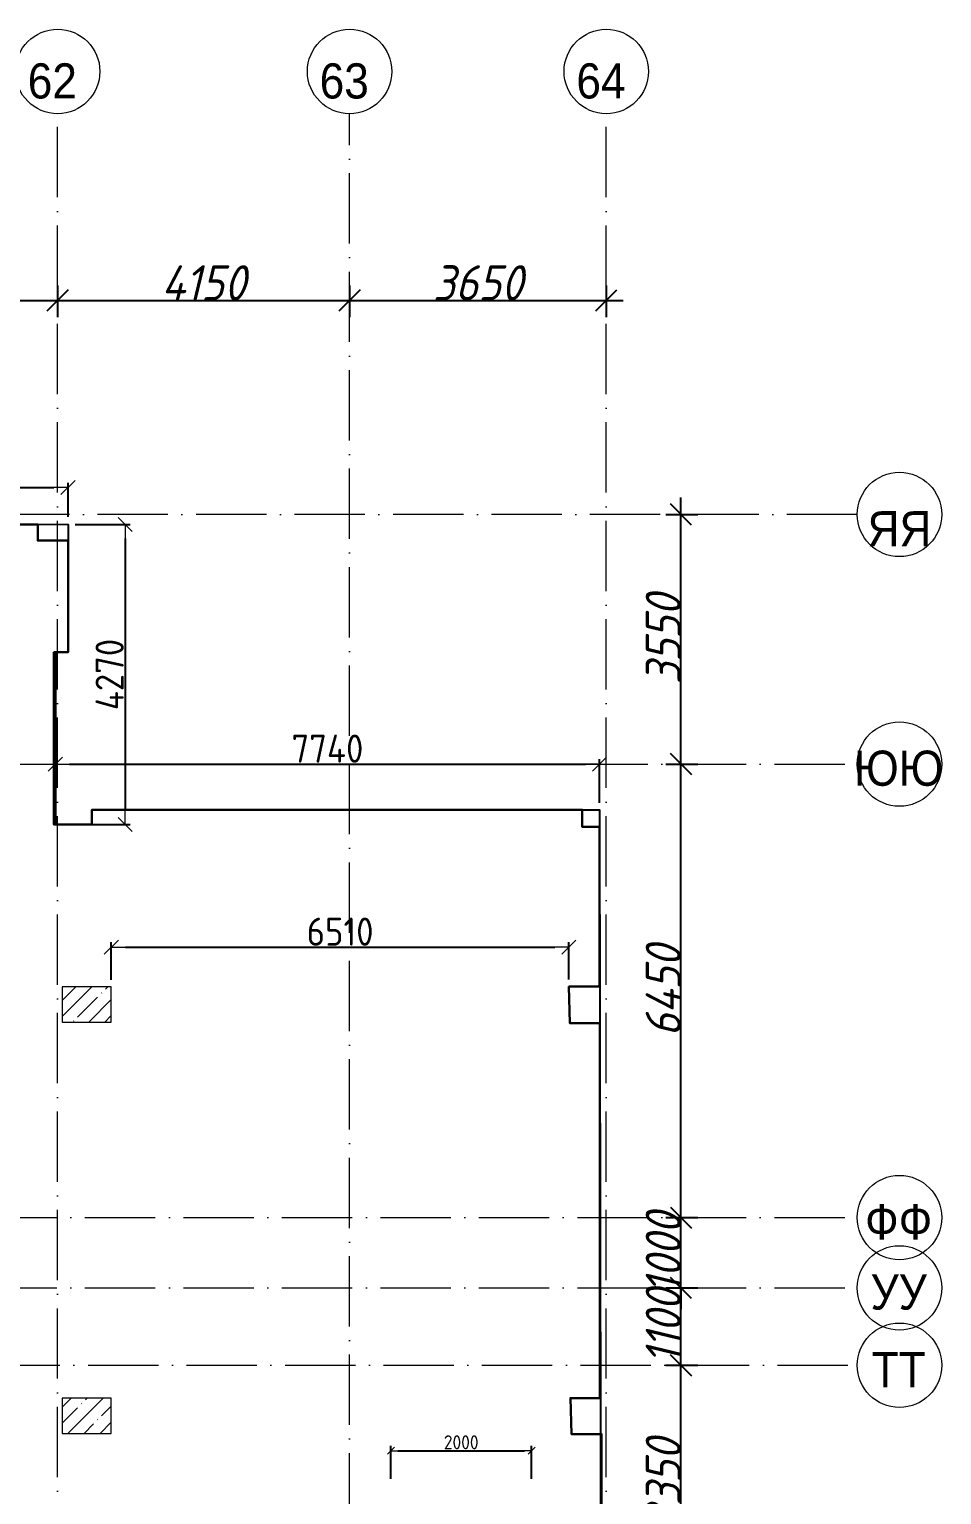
# Model space of a CAD drawing. Header units: millimetres. Extents: x -537608 to 253996, y -217170 to 186033.
# Drawn here: x 36288 to 49259, y 106565 to 127406 of the extents above; entities that cross this region are included whole.
import ezdxf

# ---------------------------------------------------------------- set-up
doc = ezdxf.new("R2010")
doc.units = ezdxf.units.MM
doc.linetypes.add('50_200_ШТРИХ_1Т_ш5_п1_п1_', pattern=[1400, 1000, -200, 0, -200])
for name, color, linetype, lineweight in [('A-ANNO-DIMS', 7, 'Continuous', 9), ('S-COLS-1', 7, 'Continuous', 5), ('Размеры', 7, 'Continuous', 15)]:
    doc.layers.add(name, color=color, linetype=linetype, lineweight=lineweight)
for name, color, linetype, lineweight, true_color in [('Оси-1', 7, 'Continuous', 20, 0xaaaaaa), ('Оси-2', 7, 'Continuous', 9, 0xaaaaaa), ('Оси-3', 7, '50_200_ШТРИХ_1Т_ш5_п1_п1_', 9, 0xaaaaaa)]:
    doc.layers.add(name, color=color, linetype=linetype, lineweight=lineweight, true_color=true_color)
doc.styles.add('Arial', font='arial.ttf', dxfattribs={"width": 0.9, "height": 499.9999999999995})
doc.styles.add('ISOCPEUR_I_1', font='isocpeui.ttf', dxfattribs={"width": 0.9, "height": 499.9999999999999})
doc.styles.add('СПДС', font='isocpeur.ttf', dxfattribs={"width": 0.9})
doc.dimstyles.new('ISO-2_5_0_9К_БОЛЬШОЙ', dxfattribs={"dimscale": 304.8, "dimtxt": 497.9905879051576, "dimasz": 0.9842519685039369, "dimexe": 0.7874015748031495, "dimexo": 0, "dimgap": 0, "dimtad": 1, "dimdec": 0, "dimzin": 0, "dimdsep": 46, "dimtxsty": 'ISOCPEUR_I_1', "dimblk1": 'OBLIQUE', "dimblk2": 'OBLIQUE', "dimsah": 1, "dimcen": 0.09, "dimdle": 0.7874015748031495, "dimazin": 0, "dimtfac": 1, "dimtdec": 4, "dimtix": 1, "dimtmove": 0, "dimatfit": 3, "dimfxl": 1, "dimtvp": 1, "dimtolj": 1, "dimtzin": 0, "dimarcsym": 2})
doc.dimstyles.new('Больше Размера А3', dxfattribs={"dimtxt": 400, "dimasz": 200, "dimexe": 70, "dimexo": 100, "dimgap": 20, "dimtad": 1, "dimdec": 0, "dimrnd": 10, "dimzin": 0, "dimdsep": 46, "dimtxsty": 'СПДС', "dimblk": 'ARROWHEAD_6', "dimcen": 1, "dimclrd": 256, "dimclre": 256, "dimclrt": 256, "dimazin": 0, "dimtfac": 1, "dimtdec": 0, "dimtmove": 2, "dimatfit": 3, "dimfxl": 1, "dimtolj": 1, "dimtzin": 0, "dimarcsym": 0})
doc.dimstyles.new('Размера А3', dxfattribs={"dimtxt": 200, "dimasz": 100, "dimexe": 70, "dimexo": 100, "dimgap": 20, "dimtad": 1, "dimdec": 0, "dimrnd": 10, "dimzin": 0, "dimdsep": 46, "dimtxsty": 'СПДС', "dimblk": 'ARROWHEAD_6', "dimcen": 1, "dimclrd": 256, "dimclre": 256, "dimclrt": 256, "dimazin": 0, "dimtfac": 1, "dimtdec": 0, "dimtmove": 2, "dimatfit": 3, "dimfxl": 1, "dimtolj": 1, "dimtzin": 0, "dimarcsym": 0})

# ---------------------------------------------------------------- blocks, each defined once
blk = doc.blocks.new('BSC_Колонна _Прямоугольная - 500х700-V242-АИ_План этажа_Стены_3')
at = {"layer": 'S-COLS-1'}
h = blk.add_hatch(dxfattribs=at)
h.set_pattern_fill('FP_170', color=256, style=0, pattern_type=2)
h.set_pattern_definition([(315, (-73481.042, 93900), (228.0985054751565, 228.0985054751565), []), (315, (-73481.042, 93671.901), (228.0985054751565, 228.0985054751565), [403.225, -80.645, 6.706, -73.939])])
h.paths.add_polyline_path([(-249.9999999999172, 349.9999999998858), (-249.9999999999085, -350.0000000000937), (250.0000000000904, -350.0000000000937), (250.0000000000904, 349.9999999998858), (86.1012026096646, 349.9999999998858)])
for p, q in [((250.0000000000001, 349.9999999999999), (-250.0000000000001, 349.9999999999992)), ((-250.0000000000001, 349.9999999999992), (-249.9999999999954, -350)), ((249.9999999999998, -349.9999999999919), (250.0000000000001, 350)), ((-249.9999999999954, -350), (249.9999999999998, -349.9999999999919))]:
    blk.add_line(p, q, dxfattribs=at)
blk = doc.blocks.new('BSC_Колонна _Прямоугольная - 500х700-V245-АИ_План этажа_Стены_3')
at = {"layer": 'S-COLS-1'}
h = blk.add_hatch(dxfattribs=at)
h.set_pattern_fill('FP_173', color=256, style=0, pattern_type=2)
h.set_pattern_definition([(315, (-79331.042, 93900), (228.0985054751565, 228.0985054751565), []), (315, (-79331.042, 93671.901), (228.0985054751565, 228.0985054751565), [403.225, -80.645, 6.706, -73.939])])
h.paths.add_polyline_path([(-249.9999999999258, 349.9999999999031), (-249.9999999999215, -350.0000000000763), (250.0000000000731, -350.0000000000763), (250.0000000000731, 349.9999999999031), (-100.7337002003514, 349.9999999999031)])
for p, q in [((250.0000000000001, 349.9999999999999), (-250.0000000000001, 349.9999999999992)), ((-250.0000000000001, 349.9999999999992), (-249.9999999999954, -350)), ((249.9999999999998, -349.9999999999919), (250.0000000000001, 350)), ((-249.9999999999954, -350), (249.9999999999998, -349.9999999999919))]:
    blk.add_line(p, q, dxfattribs=at)
blk = doc.blocks.new('Ось сетки - Круг_Ø6_00__ISO-2_5_0_9K_-17386508-АИ_План этажа_Стены_3')
at = {"layer": 'Оси-1'}
blk.add_circle((0, 0), 3.000000000000003, dxfattribs=at)
blk = doc.blocks.new('_Oblique')
at = {"color": 0, "linetype": 'ByBlock', "lineweight": -2}
blk.add_line((-0.5, -0.5), (0.5, 0.5), dxfattribs=at)
blk = doc.blocks.new('*D36')
at = {"layer": 'A-ANNO-DIMS', "color": 0, "lineweight": -2, "transparency": 16777216}
for p, q in [((45551.1980883972, 104815.8139574397), (45551.1980883972, 108645.8139574397)), ((45339.06605404013, 108405.8139574397), (45791.1980883972, 108405.8139574397)), ((45339.06605404013, 105055.8139574397), (45791.1980883972, 105055.8139574397))]:
    blk.add_line(p, q, dxfattribs=at)
at = {"layer": 'Defpoints', "color": 0, "transparency": 16777216}
for p in [(45339.06605404013, 108405.8139574397), (45551.1980883972, 108405.8139574397), (45339.06605404013, 105055.8139574397)]:
    blk.add_point(p, dxfattribs=at)
at = {"layer": 'A-ANNO-DIMS', "color": 0, "lineweight": -2, "transparency": 16777216, "xscale": 300, "yscale": 300, "zscale": 300}
for p, rotation in [((45551.1980883972, 108405.8139574397), 90), ((45551.1980883972, 105055.8139574397), 270)]:
    blk.add_blockref('_Oblique', p, dxfattribs=dict(at, rotation=rotation))
at = {"layer": 'A-ANNO-DIMS', "color": 0, "transparency": 16777216, "insert": (45301.19808839722, 106730.8139574397), "char_height": 499.9999999999999, "width": 1516.95594469571, "attachment_point": 5, "rotation": 90, "style": 'ISOCPEUR_I_1'}
blk.add_mtext('\\A1;3350', dxfattribs=at)
blk = doc.blocks.new('*D37')
at = {"layer": 'A-ANNO-DIMS', "color": 0, "lineweight": -2, "transparency": 16777216}
for p, q in [((45551.1980883972, 108165.8139574397), (45551.1980883972, 109745.8139574397)), ((45339.06605404001, 109505.8139574397), (45791.1980883972, 109505.8139574397)), ((45339.06605404013, 108405.8139574397), (45791.1980883972, 108405.8139574397))]:
    blk.add_line(p, q, dxfattribs=at)
at = {"layer": 'Defpoints', "color": 0, "transparency": 16777216}
for p in [(45339.06605404001, 109505.8139574397), (45551.1980883972, 109505.8139574397), (45339.06605404013, 108405.8139574397)]:
    blk.add_point(p, dxfattribs=at)
at = {"layer": 'A-ANNO-DIMS', "color": 0, "lineweight": -2, "transparency": 16777216, "xscale": 300, "yscale": 300, "zscale": 300}
for p, rotation in [((45551.1980883972, 109505.8139574397), 90), ((45551.1980883972, 108405.8139574397), 270)]:
    blk.add_blockref('_Oblique', p, dxfattribs=dict(at, rotation=rotation))
at = {"layer": 'A-ANNO-DIMS', "color": 0, "transparency": 16777216, "insert": (45301.19808839722, 108955.8139574397), "char_height": 499.9999999999999, "width": 1287.11413489333, "attachment_point": 5, "rotation": 90, "style": 'ISOCPEUR_I_1'}
blk.add_mtext('\\A1;1100', dxfattribs=at)
blk = doc.blocks.new('*D38')
at = {"layer": 'A-ANNO-DIMS', "color": 0, "lineweight": -2, "transparency": 16777216}
for p, q in [((45551.1980883972, 110505.8139574397), (45551.1980883972, 110805.8139574397)), ((45339.06605404001, 110505.8139574397), (45791.1980883972, 110505.8139574397)), ((45551.1980883972, 109505.8139574397), (45551.1980883972, 110505.8139574397)), ((45339.06605404001, 109505.8139574397), (45791.1980883972, 109505.8139574397)), ((45551.1980883972, 109505.8139574397), (45551.1980883972, 109205.8139574397))]:
    blk.add_line(p, q, dxfattribs=at)
at = {"layer": 'Defpoints', "color": 0, "transparency": 16777216}
for p in [(45339.06605404001, 110505.8139574397), (45551.1980883972, 110505.8139574397), (45339.06605404001, 109505.8139574397)]:
    blk.add_point(p, dxfattribs=at)
at = {"layer": 'A-ANNO-DIMS', "color": 0, "lineweight": -2, "transparency": 16777216, "xscale": 300, "yscale": 300, "zscale": 300}
for p, rotation in [((45551.1980883972, 110505.8139574397), 270), ((45551.1980883972, 109505.8139574397), 90)]:
    blk.add_blockref('_Oblique', p, dxfattribs=dict(at, rotation=rotation))
at = {"layer": 'A-ANNO-DIMS', "color": 0, "transparency": 16777216, "insert": (45301.19808839722, 110005.8139574397), "char_height": 499.9999999999999, "width": 1402.03503979452, "attachment_point": 5, "rotation": 90, "style": 'ISOCPEUR_I_1'}
blk.add_mtext('\\A1;1000', dxfattribs=at)
blk = doc.blocks.new('*D39')
at = {"layer": 'A-ANNO-DIMS', "color": 0, "lineweight": -2, "transparency": 16777216}
for p, q in [((45551.19808839721, 110265.8139574397), (45551.1980883972, 117195.4664726871)), ((45339.06605404013, 116955.4664726871), (45791.1980883972, 116955.4664726871)), ((45339.06605404001, 110505.8139574397), (45791.19808839721, 110505.8139574397))]:
    blk.add_line(p, q, dxfattribs=at)
at = {"layer": 'Defpoints', "color": 0, "transparency": 16777216}
for p in [(45339.06605404013, 116955.4664726871), (45551.1980883972, 116955.4664726871), (45339.06605404001, 110505.8139574397)]:
    blk.add_point(p, dxfattribs=at)
at = {"layer": 'A-ANNO-DIMS', "color": 0, "lineweight": -2, "transparency": 16777216, "xscale": 300, "yscale": 300, "zscale": 300}
for p, rotation in [((45551.1980883972, 116955.4664726871), 90), ((45551.19808839721, 110505.8139574397), 270)]:
    blk.add_blockref('_Oblique', p, dxfattribs=dict(at, rotation=rotation))
at = {"layer": 'A-ANNO-DIMS', "color": 0, "transparency": 16777216, "insert": (45301.19808839723, 113730.6402150633), "char_height": 499.9999999999999, "width": 1562.924306656187, "attachment_point": 5, "rotation": 90, "style": 'ISOCPEUR_I_1'}
blk.add_mtext('\\A1;6450', dxfattribs=at)
blk = doc.blocks.new('*D40')
at = {"layer": 'A-ANNO-DIMS', "color": 0, "lineweight": -2, "transparency": 16777216}
for p, q in [((45551.1980883972, 116715.4664726871), (45551.1980883972, 120745.8139574399)), ((45339.06605404013, 120505.8139574399), (45791.1980883972, 120505.8139574399)), ((45339.06605404013, 116955.4664726871), (45791.1980883972, 116955.4664726871))]:
    blk.add_line(p, q, dxfattribs=at)
at = {"layer": 'Defpoints', "color": 0, "transparency": 16777216}
for p in [(45339.06605404013, 120505.8139574399), (45551.1980883972, 120505.8139574399), (45339.06605404013, 116955.4664726871)]:
    blk.add_point(p, dxfattribs=at)
at = {"layer": 'A-ANNO-DIMS', "color": 0, "lineweight": -2, "transparency": 16777216, "xscale": 300, "yscale": 300, "zscale": 300}
for p, rotation in [((45551.1980883972, 120505.8139574399), 90), ((45551.1980883972, 116955.4664726871), 270)]:
    blk.add_blockref('_Oblique', p, dxfattribs=dict(at, rotation=rotation))
at = {"layer": 'A-ANNO-DIMS', "color": 0, "transparency": 16777216, "insert": (45301.19808839723, 118730.6402150634), "char_height": 499.9999999999999, "width": 1516.95594469571, "attachment_point": 5, "rotation": 90, "style": 'ISOCPEUR_I_1'}
blk.add_mtext('\\A1;3550', dxfattribs=at)
blk = doc.blocks.new('*D43')
at = {"layer": 'A-ANNO-DIMS', "color": 0, "lineweight": -2, "transparency": 16777216}
for p, q in [((32440.76629245923, 123762.212822521), (32440.76629245923, 123310.0807881652)), ((36690.76629245958, 123762.212822521), (36690.76629245958, 123310.0807881652)), ((32200.76629245923, 123550.0807881652), (36930.76629245958, 123550.0807881652))]:
    blk.add_line(p, q, dxfattribs=at)
at = {"layer": 'Defpoints', "color": 0, "transparency": 16777216}
for p in [(32440.76629245923, 123762.212822521), (36690.76629245958, 123762.212822521), (36690.76629245958, 123550.0807881652)]:
    blk.add_point(p, dxfattribs=at)
at = {"layer": 'A-ANNO-DIMS', "color": 0, "lineweight": -2, "transparency": 16777216, "xscale": 300, "yscale": 300, "zscale": 300, "rotation": 180}
blk.add_blockref('_Oblique', (32440.76629245923, 123550.0807881652), dxfattribs=at)
at = {"layer": 'A-ANNO-DIMS', "color": 0, "lineweight": -2, "transparency": 16777216, "xscale": 300, "yscale": 300, "zscale": 300}
blk.add_blockref('_Oblique', (36690.76629245958, 123550.0807881652), dxfattribs=at)
at = {"layer": 'A-ANNO-DIMS', "color": 0, "transparency": 16777216, "insert": (34565.7662924594, 123800.0807881652), "char_height": 499.9999999999999, "width": 1562.924306656187, "attachment_point": 5, "style": 'ISOCPEUR_I_1'}
blk.add_mtext('\\A1;4250', dxfattribs=at)
blk = doc.blocks.new('*D44')
at = {"layer": 'A-ANNO-DIMS', "color": 0, "lineweight": -2, "transparency": 16777216}
for p, q in [((36690.76629245958, 123762.212822521), (36690.76629245958, 123310.0807881652)), ((40840.76629245958, 123762.212822521), (40840.76629245958, 123310.0807881652)), ((36450.76629245958, 123550.0807881652), (41080.76629245958, 123550.0807881652))]:
    blk.add_line(p, q, dxfattribs=at)
at = {"layer": 'Defpoints', "color": 0, "transparency": 16777216}
for p in [(36690.76629245958, 123762.212822521), (40840.76629245958, 123762.212822521), (40840.76629245958, 123550.0807881652)]:
    blk.add_point(p, dxfattribs=at)
at = {"layer": 'A-ANNO-DIMS', "color": 0, "lineweight": -2, "transparency": 16777216, "xscale": 300, "yscale": 300, "zscale": 300, "rotation": 180}
blk.add_blockref('_Oblique', (36690.76629245958, 123550.0807881652), dxfattribs=at)
at = {"layer": 'A-ANNO-DIMS', "color": 0, "lineweight": -2, "transparency": 16777216, "xscale": 300, "yscale": 300, "zscale": 300}
blk.add_blockref('_Oblique', (40840.76629245958, 123550.0807881652), dxfattribs=at)
at = {"layer": 'A-ANNO-DIMS', "color": 0, "transparency": 16777216, "insert": (38765.76629245958, 123800.0807881652), "char_height": 499.9999999999999, "width": 1448.003401754997, "attachment_point": 5, "style": 'ISOCPEUR_I_1'}
blk.add_mtext('\\A1;4150', dxfattribs=at)
blk = doc.blocks.new('*D45')
at = {"layer": 'A-ANNO-DIMS', "color": 0, "lineweight": -2, "transparency": 16777216}
for p, q in [((40840.76629245958, 123762.212822521), (40840.76629245958, 123310.0807881652)), ((44490.76629245958, 123762.212822521), (44490.76629245958, 123310.0807881652)), ((40600.76629245958, 123550.0807881652), (44730.76629245958, 123550.0807881652))]:
    blk.add_line(p, q, dxfattribs=at)
at = {"layer": 'Defpoints', "color": 0, "transparency": 16777216}
for p in [(40840.76629245958, 123762.212822521), (44490.76629245958, 123762.212822521), (44490.76629245958, 123550.0807881652)]:
    blk.add_point(p, dxfattribs=at)
at = {"layer": 'A-ANNO-DIMS', "color": 0, "lineweight": -2, "transparency": 16777216, "xscale": 300, "yscale": 300, "zscale": 300, "rotation": 180}
blk.add_blockref('_Oblique', (40840.76629245958, 123550.0807881652), dxfattribs=at)
at = {"layer": 'A-ANNO-DIMS', "color": 0, "lineweight": -2, "transparency": 16777216, "xscale": 300, "yscale": 300, "zscale": 300}
blk.add_blockref('_Oblique', (44490.76629245958, 123550.0807881652), dxfattribs=at)
at = {"layer": 'A-ANNO-DIMS', "color": 0, "transparency": 16777216, "insert": (42665.76629245958, 123800.0807881652), "char_height": 499.9999999999999, "width": 1516.95594469571, "attachment_point": 5, "style": 'ISOCPEUR_I_1'}
blk.add_mtext('\\A1;3650', dxfattribs=at)
blk = doc.blocks.new('ARROWHEAD_6')
at = {"color": 0, "linetype": 'Continuous'}
for p, q in [((0, 0), (-1, 0)), ((-0.5, -0.5), (0.5, 0.5))]:
    blk.add_line(p, q, dxfattribs=at)
blk = doc.blocks.new('*D96')
at = {"layer": 'Defpoints', "color": 0, "transparency": 16777216}
for p in [(36837.81956827368, 120888.0208902986), (26833.81956827368, 120370.3618791632), (36837.81956827368, 120370.3618791632)]:
    blk.add_point(p, dxfattribs=at)
at = {"layer": 'Размеры', "lineweight": -2, "transparency": 16777216}
for p, q in [((26833.81956827368, 120470.3618791632), (26833.81956827368, 120958.0208902986)), ((27033.81956827368, 120888.0208902986), (36637.81956827368, 120888.0208902986)), ((36837.81956827368, 120470.3618791632), (36837.81956827368, 120958.0208902986))]:
    blk.add_line(p, q, dxfattribs=at)
at = {"layer": 'Размеры', "lineweight": -2, "transparency": 16777216, "xscale": 200, "yscale": 200, "zscale": 200, "rotation": 180}
blk.add_blockref('ARROWHEAD_6', (26833.81956827368, 120888.0208902986), dxfattribs=at)
at = {"layer": 'Размеры', "lineweight": -2, "transparency": 16777216, "xscale": 200, "yscale": 200, "zscale": 200}
blk.add_blockref('ARROWHEAD_6', (36837.81956827368, 120888.0208902986), dxfattribs=at)
at = {"layer": 'Размеры', "transparency": 16777216, "insert": (31835.81956827368, 121108.0208902986), "char_height": 400, "attachment_point": 5, "style": 'СПДС'}
blk.add_mtext('\\A1;10000', dxfattribs=at)
blk = doc.blocks.new('*D97')
at = {"layer": 'Defpoints', "color": 0, "transparency": 16777216}
for p in [(36837.8195682737, 120363.3744515041), (36907.8195682737, 116096.3744515041), (37649.63520075979, 116096.3744515041)]:
    blk.add_point(p, dxfattribs=at)
at = {"layer": 'Размеры', "lineweight": -2, "transparency": 16777216}
for p, q in [((36937.8195682737, 120363.3744515041), (37719.63520075979, 120363.3744515041)), ((37649.63520075979, 120163.3744515041), (37649.63520075979, 116296.3744515041)), ((37007.8195682737, 116096.3744515041), (37719.63520075979, 116096.3744515041))]:
    blk.add_line(p, q, dxfattribs=at)
at = {"layer": 'Размеры', "lineweight": -2, "transparency": 16777216, "xscale": 200, "yscale": 200, "zscale": 200}
for p, rotation in [((37649.63520075979, 120363.3744515041), 90), ((37649.63520075979, 116096.3744515041), 270)]:
    blk.add_blockref('ARROWHEAD_6', p, dxfattribs=dict(at, rotation=rotation))
at = {"layer": 'Размеры', "transparency": 16777216, "insert": (37429.63520075982, 118229.8744515041), "char_height": 400, "attachment_point": 5, "rotation": 90, "style": 'СПДС'}
blk.add_mtext('\\A1;4270', dxfattribs=at)
blk = doc.blocks.new('*D98')
at = {"layer": 'Defpoints', "color": 0, "transparency": 16777216}
for p in [(44394.81956827368, 116955.466472687), (44394.81956827368, 116306.374451504), (36657.81956827368, 116096.3744515041)]:
    blk.add_point(p, dxfattribs=at)
at = {"layer": 'Размеры', "lineweight": -2, "transparency": 16777216}
for p, q in [((36657.81956827368, 116196.3744515041), (36657.81956827368, 117025.466472687)), ((36857.81956827368, 116955.466472687), (44194.81956827368, 116955.466472687)), ((44394.81956827368, 116406.374451504), (44394.81956827368, 117025.466472687))]:
    blk.add_line(p, q, dxfattribs=at)
at = {"layer": 'Размеры', "lineweight": -2, "transparency": 16777216, "xscale": 200, "yscale": 200, "zscale": 200, "rotation": 180}
blk.add_blockref('ARROWHEAD_6', (36657.81956827368, 116955.466472687), dxfattribs=at)
at = {"layer": 'Размеры', "lineweight": -2, "transparency": 16777216, "xscale": 200, "yscale": 200, "zscale": 200}
blk.add_blockref('ARROWHEAD_6', (44394.81956827368, 116955.466472687), dxfattribs=at)
at = {"layer": 'Размеры', "transparency": 16777216, "insert": (40526.31956827368, 117175.466472687), "char_height": 400, "attachment_point": 5, "style": 'СПДС'}
blk.add_mtext('\\A1;7740', dxfattribs=at)
blk = doc.blocks.new('*D117')
at = {"layer": 'Defpoints', "color": 0, "transparency": 16777216}
for p in [(43959.81956827368, 114352.7443292418), (43959.81956827368, 113790.4428145302), (37453.58089728974, 113787.8289584352)]:
    blk.add_point(p, dxfattribs=at)
at = {"layer": 'Размеры', "lineweight": -2, "transparency": 16777216}
for p, q in [((37453.58089728974, 113887.8289584352), (37453.58089728974, 114422.7443292418)), ((43959.81956827368, 113890.4428145302), (43959.81956827368, 114422.7443292418)), ((37653.58089728974, 114352.7443292418), (43759.81956827368, 114352.7443292418))]:
    blk.add_line(p, q, dxfattribs=at)
at = {"layer": 'Размеры', "lineweight": -2, "transparency": 16777216, "xscale": 200, "yscale": 200, "zscale": 200, "rotation": 180}
blk.add_blockref('ARROWHEAD_6', (37453.58089728974, 114352.7443292418), dxfattribs=at)
at = {"layer": 'Размеры', "lineweight": -2, "transparency": 16777216, "xscale": 200, "yscale": 200, "zscale": 200}
blk.add_blockref('ARROWHEAD_6', (43959.81956827368, 114352.7443292418), dxfattribs=at)
at = {"layer": 'Размеры', "transparency": 16777216, "insert": (40706.70023278172, 114572.7443292418), "char_height": 400, "attachment_point": 5, "style": 'СПДС'}
blk.add_mtext('\\A1;6510', dxfattribs=at)
blk = doc.blocks.new('*D131')
at = {"layer": 'Defpoints', "color": 0, "transparency": 16777216}
for p in [(43427.90147725266, 107190.5410034146), (41427.90147725266, 106690.4428145229), (43427.90147725266, 106690.4428145229)]:
    blk.add_point(p, dxfattribs=at)
at = {"layer": 'Размеры', "lineweight": -2, "transparency": 16777216}
for p, q in [((41427.90147725266, 106790.4428145229), (41427.90147725266, 107260.5410034146)), ((41527.90147725266, 107190.5410034146), (43327.90147725266, 107190.5410034146)), ((43427.90147725266, 106790.4428145229), (43427.90147725266, 107260.5410034146))]:
    blk.add_line(p, q, dxfattribs=at)
at = {"layer": 'Размеры', "lineweight": -2, "transparency": 16777216, "xscale": 100, "yscale": 100, "zscale": 100, "rotation": 180}
blk.add_blockref('ARROWHEAD_6', (41427.90147725266, 107190.5410034146), dxfattribs=at)
at = {"layer": 'Размеры', "lineweight": -2, "transparency": 16777216, "xscale": 100, "yscale": 100, "zscale": 100}
blk.add_blockref('ARROWHEAD_6', (43427.90147725266, 107190.5410034146), dxfattribs=at)
at = {"layer": 'Размеры', "transparency": 16777216, "insert": (42427.90147725266, 107310.5410034146), "char_height": 200, "attachment_point": 5, "style": 'СПДС'}
blk.add_mtext('\\A1;2000', dxfattribs=at)
blk = doc.blocks.new('osi')
at = {"layer": 'Оси-3'}
for p, q in [((36690.76629245946, 83013.92190330967), (36690.76629245958, 126205.727221388)), ((40840.76629245946, 82355.81395743976), (40840.76629245958, 126205.727221388)), ((44490.76629245946, 83013.92190330967), (44490.76629245958, 126205.727221388)), ((48058.72818769132, 120505.8139574398), (6276.785662427095, 120505.8139574399)), ((6276.785662427095, 116955.4664726871), (48058.72818769132, 116955.466472687)), ((6276.785662427095, 110505.8139574398), (48058.72818769132, 110505.8139574396)), ((6276.785662427095, 109505.8139574398), (48058.72818769132, 109505.8139574396)), ((25922.01488373069, 108405.8139574397), (48058.72818769132, 108405.8139574396))]:
    blk.add_line(p, q, dxfattribs=at)
at = {"layer": 'Оси-1', "xscale": 199.9999999999999, "yscale": 199.9999999999999, "zscale": 199.9999999999999}
for p in [(36690.76629245946, 126805.727221388), (40840.76629245946, 126805.727221388), (44490.76629245946, 126805.727221388), (44490.76629245946, 126805.727221388)]:
    blk.add_blockref('Ось сетки - Круг_Ø6_00__ISO-2_5_0_9K_-17386508-АИ_План этажа_Стены_3', p, dxfattribs=at)
for p, rotation in [((48658.7281876912, 120505.8139574398), 89.9999999999998), ((48658.7281876912, 116955.4664726869), 269.9999999999995), ((48658.7281876912, 110505.8139574396), 269.9999999999995), ((48658.7281876912, 109505.8139574396), 269.9999999999995), ((48658.7281876912, 108405.8139574396), 269.9999999999995)]:
    blk.add_blockref('Ось сетки - Круг_Ø6_00__ISO-2_5_0_9K_-17386508-АИ_План этажа_Стены_3', p, dxfattribs=dict(at, rotation=rotation))
at = {"layer": 'Оси-2', "char_height": 499.9999999999995, "attachment_point": 5, "line_spacing_factor": 0.9364389825664476, "style": 'Arial'}
for s, insert, width in [('\\pxqc,t4.572,9.144,13.716,18.288,22.86,27.432,32.004,36.576,41.148,45.72,50.292,54.864,59.436,64.008,68.58,73.152,77.724,82.296,86.868,91.44,96.012,100.584,105.156,109.728,114.3,118.872,123.444,128.016,132.588,137.16,141.732,146.304;{62}', (36614.8096534256, 126668.2446645669), 701.9999999999993), ('\\pxqc,t4.572,9.144,13.716,18.288,22.86,27.432,32.004,36.576,41.148,45.72,50.292,54.864,59.436,64.008,68.58,73.152,77.724,82.296,86.868,91.44,96.012,100.584,105.156,109.728,114.3,118.872,123.444,128.016,132.588,137.16,141.732,146.304;{63}', (40764.8096534256, 126668.2446645669), 701.9999999999993), ('\\pxqc,t4.572,9.144,13.716,18.288,22.86,27.432,32.004,36.576,41.148,45.72,50.292,54.864,59.436,64.008,68.58,73.152,77.724,82.296,86.868,91.44,96.012,100.584,105.156,109.728,114.3,118.872,123.444,128.016,132.588,137.16,141.732,146.304;{64}', (44414.80965342555, 126668.2446645669), 701.9999999999993), ('\\pxqc,t4.572,9.144,13.716,18.288,22.86,27.432,32.004,36.576,41.148,45.72,50.292,54.864,59.436,64.008,68.58,73.152,77.724,82.296,86.868,91.44,96.012,100.584,105.156,109.728,114.3,118.872,123.444,128.016,132.588,137.16,141.732,146.304;{64}', (44414.8096534256, 126668.2446645669), 701.9999999999993), ('\\pxqc,t4.572,9.144,13.716,18.288,22.86,27.432,32.004,36.576,41.148,45.72,50.292,54.864,59.436,64.008,68.58,73.152,77.724,82.296,86.868,91.44,96.012,100.584,105.156,109.728,114.3,118.872,123.444,128.016,132.588,137.16,141.732,146.304;{ЯЯ}', (48658.48722350645, 120302.9337973999), 916.1999999999991), ('\\pxqc,t4.572,9.144,13.716,18.288,22.86,27.432,32.004,36.576,41.148,45.72,50.292,54.864,59.436,64.008,68.58,73.152,77.724,82.296,86.868,91.44,96.012,100.584,105.156,109.728,114.3,118.872,123.444,128.016,132.588,137.16,141.732,146.304;{ЮЮ}', (48648.16915187614, 116893.6995907149), 1297.799999999999), ('\\pxqc,t4.572,9.144,13.716,18.288,22.86,27.432,32.004,36.576,41.148,45.72,50.292,54.864,59.436,64.008,68.58,73.152,77.724,82.296,86.868,91.44,96.012,100.584,105.156,109.728,114.3,118.872,123.444,128.016,132.588,137.16,141.732,146.304;{ФФ}', (48647.269151876, 110444.0470754675), 964.799999999999), ('\\pxqc,t4.572,9.144,13.716,18.288,22.86,27.432,32.004,36.576,41.148,45.72,50.292,54.864,59.436,64.008,68.58,73.152,77.724,82.296,86.868,91.44,96.012,100.584,105.156,109.728,114.3,118.872,123.444,128.016,132.588,137.16,141.732,146.304;{УУ}', (48647.269151876, 109444.0470754675), 822.5999999999992), ('\\pxqc,t4.572,9.144,13.716,18.288,22.86,27.432,32.004,36.576,41.148,45.72,50.292,54.864,59.436,64.008,68.58,73.152,77.724,82.296,86.868,91.44,96.012,100.584,105.156,109.728,114.3,118.872,123.444,128.016,132.588,137.16,141.732,146.304;{ТТ}', (48648.16915187614, 108344.0470754674), 797.3999999999993)]:
    blk.add_mtext(s, dxfattribs=dict(at, insert=insert, width=width))
at = {"layer": 'A-ANNO-DIMS'}
for base, p1, p2, override, picture, middle in [((36690.76629245958, 123550.0807881652), (32440.76629245923, 123762.212822521), (36690.76629245958, 123762.212822521), {"dimpost": '<>', "dimfxl": 4250.000000000306}, '*D43', (34565.7662924594, 123800.0807881652)), ((40840.76629245958, 123550.0807881652), (36690.76629245958, 123762.212822521), (40840.76629245958, 123762.212822521), {"dimpost": '<>', "dimfxl": 4150.000000000015}, '*D44', (38765.76629245958, 123800.0807881652)), ((44490.76629245958, 123550.0807881652), (40840.76629245958, 123762.212822521), (44490.76629245958, 123762.212822521), {"dimpost": '<>', "dimfxl": 3649.999999999985}, '*D45', (42665.76629245958, 123800.0807881652))]:
    dim = blk.add_linear_dim(base=base, p1=p1, p2=p2, dimstyle='ISO-2_5_0_9К_БОЛЬШОЙ', override=override, dxfattribs=at)
    dim.commit()
    dim.dimension.update_dxf_attribs({"geometry": picture, "text_midpoint": middle})
for base, p1, p2, override, picture, middle in [((45551.1980883972, 120505.8139574399), (45339.06605404011, 116955.466472687), (45339.06605404011, 120505.8139574398), {"dimpost": '<>', "dimfxl": 3550.347484752798}, '*D40', (45301.19808839723, 118730.6402150634)), ((45551.1980883972, 116955.4664726871), (45339.06605404, 110505.8139574396), (45339.06605404011, 116955.466472687), {"dimpost": '<>', "dimfxl": 6449.652515247333}, '*D39', (45301.19808839723, 113730.6402150633)), ((45551.1980883972, 110505.8139574397), (45339.06605404, 109505.8139574396), (45339.06605404, 110505.8139574396), {"dimpost": '<>', "dimfxl": 1000}, '*D38', (45301.19808839722, 110005.8139574397)), ((45551.1980883972, 109505.8139574397), (45339.06605404011, 108405.8139574396), (45339.06605404, 109505.8139574396), {"dimpost": '<>', "dimfxl": 1100.000000000044}, '*D37', (45301.19808839722, 108955.8139574397)), ((45551.1980883972, 108405.8139574397), (45339.06605404011, 105055.8139574396), (45339.06605404011, 108405.8139574396), {"dimpost": '<>', "dimfxl": 3349.999999999985}, '*D36', (45301.19808839722, 106730.8139574397))]:
    dim = blk.add_linear_dim(base=base, p1=p1, p2=p2, angle=90, dimstyle='ISO-2_5_0_9К_БОЛЬШОЙ', override=override, dxfattribs=at)
    dim.commit()
    dim.dimension.update_dxf_attribs({"geometry": picture, "text_midpoint": middle})

msp = doc.modelspace()

# ---------------------------------------------------------------- linework, layer by layer
msp.add_lwpolyline([(26815.81956827368, 110156.3744515041), (26815.81956827368, 120370.3744515041), (36837.81956827368, 120363.3744515041), (36837.81956827368, 118546.3744515041), (36657.81956827368, 118546.3744515041), (36657.81956827368, 116096.3744515041), (37177.81956827368, 116096.3744515041), (37177.81956827368, 116306.3744515041), (44394.81956827368, 116306.374451504), (44435.56830561529, 89597.4428145302), (29119.92737390721, 89616.54741718742), (29130.76629245946, 98305.81395743976), (18360.76629245946, 98305.81395743976), (18360.76629245946, 99121.15469853621), (18175.81956827368, 99125.59420447191), (18175.81956827368, 102046.3744515041), (20984.81956827374, 102046.3744515041), (20984.81956827374, 110156.3744515041)], close=True)
at = {"lineweight": 30}
msp.add_lwpolyline([(32707.81956827368, 120363.3744515041), (36407.81956827368, 120363.3744515041), (36407.81956827368, 120133.3744515041), (36637.81956827368, 120133.3744515041), (36837.81956827368, 120133.3744515041), (36837.81956827368, 118546.3744515041), (36657.81956827368, 118546.3744515041), (36637.81956827368, 118546.3744515041), (36637.81956827368, 116096.3744515041), (36637.81956827368, 116096.3744515041), (37177.81956827368, 116096.3744515041), (37177.81956827368, 116306.3744515041), (44149.81956827368, 116306.3744515041), (44149.81956827368, 116061.3744515041), (44394.81956827368, 116061.3744515041), (44394.81956827368, 113790.4428145302), (43959.81956827368, 113790.4428145302), (43970.42616999145, 113271.711933876), (44400.42616999145, 113271.711933876), (44400.42616999145, 107940.4428145301), (43980.42616999145, 107940.4428145301), (43994.56830561529, 107426.4428145302), (44422.56830561529, 107426.4428145302), (44422.56830561529, 104590.4428145301)], dxfattribs=at)

# ---------------------------------------------------------------- block references
msp.add_blockref('osi', (0, 0))
at = {"rotation": 89.9999999999999}
for name, p in [('BSC_Колонна _Прямоугольная - 500х700-V245-АИ_План этажа_Стены_3', (37103.58089728975, 113537.8289584352)), ('BSC_Колонна _Прямоугольная - 500х700-V242-АИ_План этажа_Стены_3', (37103.58089728975, 107687.8289584351))]:
    msp.add_blockref(name, p, dxfattribs=at)

# ---------------------------------------------------------------- dimensions: what is measured, and where the dimension line sits
at = {"layer": 'Размеры'}
for base, p1, p2, picture, middle in [((36837.81956827368, 120888.0208902986), (26833.81956827368, 120370.3618791632), (36837.81956827368, 120370.3618791632), '*D96', (31835.81956827368, 121108.0208902986)), ((44394.81956827368, 116955.466472687), (36657.81956827368, 116096.3744515041), (44394.81956827368, 116306.374451504), '*D98', (40526.31956827368, 117175.466472687)), ((43959.81956827368, 114352.7443292418), (37453.58089728974, 113787.8289584352), (43959.81956827368, 113790.4428145302), '*D117', (40706.70023278172, 114572.7443292418))]:
    dim = msp.add_linear_dim(base=base, p1=p1, p2=p2, dimstyle='Больше Размера А3', dxfattribs=at)
    dim.commit()
    dim.dimension.update_dxf_attribs({"geometry": picture, "text_midpoint": middle})
dim = msp.add_linear_dim(base=(37649.63520075979, 116096.3744515041), p1=(36837.81956827368, 120363.3744515041), p2=(36907.81956827368, 116096.3744515041), angle=90, dimstyle='Больше Размера А3', dxfattribs=at)
dim.commit()
dim.dimension.update_dxf_attribs({"geometry": '*D97', "text_midpoint": (37429.63520075982, 118229.8744515041)})
at = {"layer": 'Размеры', "color": 18, "true_color": 0x000000}
dim = msp.add_linear_dim(base=(43427.90147725266, 107190.5410034146), p1=(41427.90147725266, 106690.4428145229), p2=(43427.90147725266, 106690.4428145229), dimstyle='Размера А3', dxfattribs=at)
dim.commit()
dim.dimension.update_dxf_attribs({"geometry": '*D131', "text_midpoint": (42427.90147725266, 107310.5410034146)})

doc.saveas('drawing.dxf')
